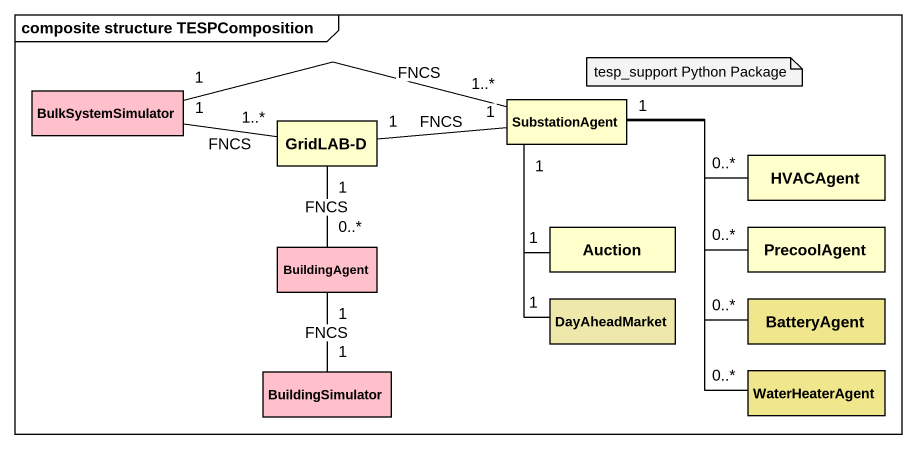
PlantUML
@startuml
mainframe composite structure TESPComposition
rectangle BulkSystemSimulator #FFC0CB
rectangle "GridLAB-D" as GridLAB_D
rectangle SubstationAgent
rectangle HVACAgent
rectangle BuildingAgent #FFC0CB
rectangle Auction
rectangle PrecoolAgent
rectangle DayAheadMarket #EEE8AA
rectangle BatteryAgent #F0E68C
rectangle BuildingSimulator #FFC0CB
rectangle WaterHeaterAgent #F0E68C
BulkSystemSimulator "1" -right- "1..*" GridLAB_D : FNCS
BulkSystemSimulator "1" -right- "1..*" SubstationAgent : FNCS
GridLAB_D "1" -right- "1" SubstationAgent : FNCS
GridLAB_D "1" -- "0..*" BuildingAgent : FNCS
SubstationAgent "1" -right- "0..*" HVACAgent
SubstationAgent "1" -- "1" Auction
SubstationAgent -right- "0..*" PrecoolAgent
SubstationAgent -- "1" DayAheadMarket
SubstationAgent -- "0..*" BatteryAgent
SubstationAgent -- "0..*" WaterHeaterAgent
BuildingAgent "1" -- "1" BuildingSimulator : FNCS
note as N1
  tesp_support Python Package
end note
@enduml
